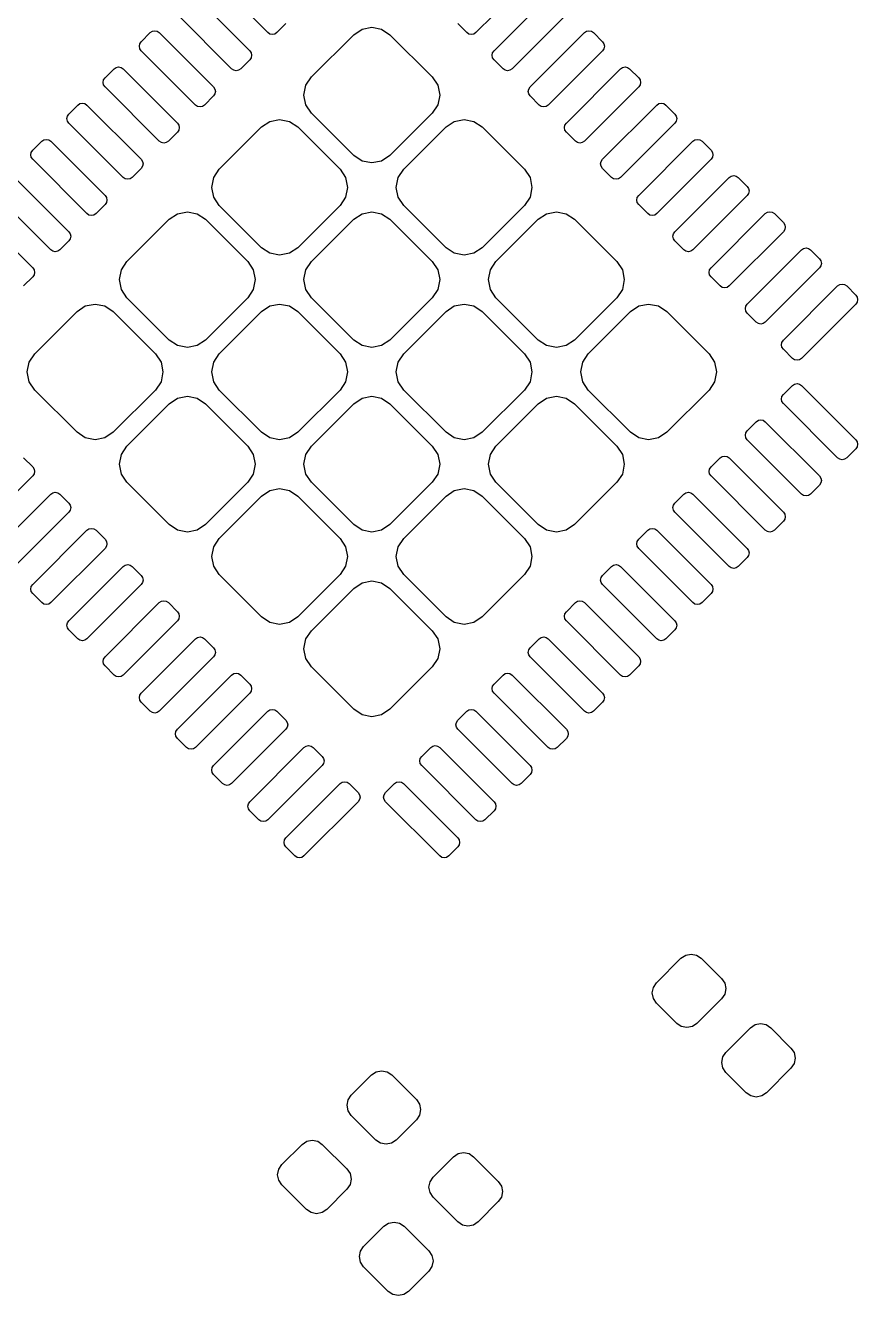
# Model space of a CAD drawing. Extents: x -21 to 350, y -103 to 34.
# Drawn here: x 256.04 to 264.17, y 14.5 to 26.91 of the extents above; entities that cross this region are included whole.
import ezdxf

# ---------------------------------------------------------------- set-up
doc = ezdxf.new("R2010")
doc.units = 0
doc.layers.add('BLACK', color=7, linetype='CONTINUOUS')

msp = doc.modelspace()

# ---------------------------------------------------------------- linework, layer by layer
at = {"layer": 'BLACK', "linetype": 'CONTINUOUS'}
for p, q in [((258.406, 26.8396), (257.876, 27.3699)), ((260.969, 27.3699), (260.439, 26.8396)), ((257.699, 27.1931), (258.229, 26.6628)), ((260.616, 26.6628), (261.146, 27.1931)), ((258.052, 26.486), (257.522, 27.0163)), ((258.583, 26.928), (258.494, 26.8396)), ((260.35, 26.8396), (260.262, 26.928)), ((261.323, 27.0163), (260.792, 26.486)), ((257.168, 26.7512), (257.257, 26.8396)), ((257.257, 26.8396), (257.277, 26.8531)), ((257.277, 26.8531), (257.301, 26.8579)), ((257.301, 26.8579), (257.325, 26.8531)), ((257.325, 26.8531), (257.345, 26.8396)), ((257.345, 26.8396), (257.876, 26.3092)), ((258.426, 26.826), (258.406, 26.8396)), ((258.45, 26.8213), (258.426, 26.826)), ((258.474, 26.826), (258.45, 26.8213)), ((258.494, 26.8396), (258.474, 26.826)), ((258.832, 26.4065), (259.246, 26.8197)), ((259.246, 26.8197), (259.327, 26.8739)), ((259.327, 26.8739), (259.422, 26.8929)), ((259.422, 26.8929), (259.518, 26.8739)), ((259.518, 26.8739), (259.599, 26.8197)), ((259.599, 26.8197), (260.012, 26.4065)), ((260.371, 26.826), (260.35, 26.8396)), ((260.395, 26.8213), (260.371, 26.826)), ((260.419, 26.826), (260.395, 26.8213)), ((260.439, 26.8396), (260.419, 26.826)), ((260.969, 26.3092), (261.499, 26.8396)), ((261.499, 26.8396), (261.52, 26.8531)), ((261.52, 26.8531), (261.544, 26.8579)), ((261.544, 26.8579), (261.568, 26.8531)), ((261.568, 26.8531), (261.588, 26.8396)), ((261.588, 26.8396), (261.676, 26.7512)), ((257.15, 26.707), (257.155, 26.7309)), ((257.155, 26.6831), (257.15, 26.707)), ((257.155, 26.7309), (257.168, 26.7512)), ((257.168, 26.6628), (257.155, 26.6831)), ((261.676, 26.7512), (261.69, 26.7309)), ((261.69, 26.6831), (261.676, 26.6628)), ((261.69, 26.7309), (261.695, 26.707)), ((261.695, 26.707), (261.69, 26.6831)), ((257.699, 26.1325), (257.168, 26.6628)), ((258.229, 26.5744), (258.141, 26.486)), ((258.229, 26.6628), (258.243, 26.6425)), ((258.243, 26.5947), (258.229, 26.5744)), ((258.243, 26.6425), (258.247, 26.6186)), ((258.247, 26.6186), (258.243, 26.5947)), ((260.597, 26.6186), (260.602, 26.6425)), ((260.602, 26.5947), (260.597, 26.6186)), ((260.602, 26.6425), (260.616, 26.6628)), ((260.616, 26.5744), (260.602, 26.5947)), ((260.704, 26.486), (260.616, 26.5744)), ((261.676, 26.6628), (261.146, 26.1325)), ((256.815, 26.3976), (256.903, 26.486)), ((256.903, 26.486), (256.924, 26.4996)), ((256.924, 26.4996), (256.947, 26.5043)), ((256.947, 26.5043), (256.971, 26.4996)), ((256.971, 26.4996), (256.992, 26.486)), ((256.992, 26.486), (257.522, 25.9557)), ((258.073, 26.4725), (258.052, 26.486)), ((258.097, 26.4677), (258.073, 26.4725)), ((258.12, 26.4725), (258.097, 26.4677)), ((258.141, 26.486), (258.12, 26.4725)), ((260.724, 26.4725), (260.704, 26.486)), ((260.748, 26.4677), (260.724, 26.4725)), ((260.772, 26.4725), (260.748, 26.4677)), ((260.792, 26.486), (260.772, 26.4725)), ((261.323, 25.9557), (261.853, 26.486)), ((261.853, 26.486), (261.873, 26.4996)), ((261.873, 26.4996), (261.897, 26.5043)), ((261.897, 26.5043), (261.921, 26.4996)), ((261.921, 26.4996), (261.941, 26.486)), ((261.941, 26.486), (262.03, 26.3976)), ((256.797, 26.3534), (256.801, 26.3773)), ((256.801, 26.3295), (256.797, 26.3534)), ((256.801, 26.3773), (256.815, 26.3976)), ((256.815, 26.3092), (256.801, 26.3295)), ((257.345, 25.7789), (256.815, 26.3092)), ((257.876, 26.3092), (257.889, 26.289)), ((258.759, 26.2297), (258.778, 26.3254)), ((258.778, 26.3254), (258.832, 26.4065)), ((260.012, 26.4065), (260.067, 26.3254)), ((260.067, 26.3254), (260.086, 26.2297)), ((260.956, 26.289), (260.969, 26.3092)), ((262.03, 26.3092), (261.499, 25.7789)), ((262.03, 26.3976), (262.043, 26.3773)), ((262.043, 26.3295), (262.03, 26.3092)), ((262.043, 26.3773), (262.048, 26.3534)), ((262.048, 26.3534), (262.043, 26.3295)), ((257.876, 26.2208), (257.787, 26.1325)), ((257.889, 26.2411), (257.876, 26.2208)), ((257.889, 26.289), (257.894, 26.265)), ((257.894, 26.265), (257.889, 26.2411)), ((258.778, 26.134), (258.759, 26.2297)), ((260.086, 26.2297), (260.067, 26.134)), ((260.951, 26.265), (260.956, 26.289)), ((260.956, 26.2411), (260.951, 26.265)), ((260.969, 26.2208), (260.956, 26.2411)), ((261.058, 26.1325), (260.969, 26.2208)), ((256.461, 26.0441), (256.55, 26.1325)), ((256.55, 26.1325), (256.57, 26.146)), ((256.57, 26.146), (256.594, 26.1508)), ((256.594, 26.1508), (256.618, 26.146)), ((256.618, 26.146), (256.638, 26.1325)), ((256.638, 26.1325), (257.168, 25.6021)), ((257.719, 26.1189), (257.699, 26.1325)), ((257.743, 26.1142), (257.719, 26.1189)), ((257.767, 26.1189), (257.743, 26.1142)), ((257.787, 26.1325), (257.767, 26.1189)), ((258.832, 26.0529), (258.778, 26.134)), ((260.067, 26.134), (260.012, 26.0529)), ((261.078, 26.1189), (261.058, 26.1325)), ((261.102, 26.1142), (261.078, 26.1189)), ((261.126, 26.1189), (261.102, 26.1142)), ((261.146, 26.1325), (261.126, 26.1189)), ((261.676, 25.6021), (262.207, 26.1325)), ((262.207, 26.1325), (262.227, 26.146)), ((262.227, 26.146), (262.251, 26.1508)), ((262.251, 26.1508), (262.275, 26.146)), ((262.275, 26.146), (262.295, 26.1325)), ((262.295, 26.1325), (262.383, 26.0441)), ((256.443, 25.9999), (256.448, 26.0238)), ((256.448, 25.976), (256.443, 25.9999)), ((256.448, 26.0238), (256.461, 26.0441)), ((256.461, 25.9557), (256.448, 25.976)), ((256.992, 25.4253), (256.461, 25.9557)), ((257.522, 25.9557), (257.536, 25.9354)), ((257.536, 25.9354), (257.54, 25.9115)), ((258.344, 25.9182), (258.425, 25.9723)), ((258.425, 25.9723), (258.521, 25.9914)), ((258.521, 25.9914), (258.616, 25.9723)), ((258.616, 25.9723), (258.698, 25.9182)), ((259.246, 25.6396), (258.832, 26.0529)), ((260.012, 26.0529), (259.599, 25.6396)), ((260.147, 25.9182), (260.228, 25.9723)), ((260.228, 25.9723), (260.324, 25.9914)), ((260.324, 25.9914), (260.42, 25.9723)), ((260.42, 25.9723), (260.501, 25.9182)), ((261.304, 25.9115), (261.309, 25.9354)), ((261.309, 25.9354), (261.323, 25.9557)), ((262.383, 25.9557), (261.853, 25.4253)), ((262.383, 26.0441), (262.397, 26.0238)), ((262.397, 25.976), (262.383, 25.9557)), ((262.397, 26.0238), (262.402, 25.9999)), ((262.402, 25.9999), (262.397, 25.976)), ((257.522, 25.8673), (257.434, 25.7789)), ((257.536, 25.8876), (257.522, 25.8673)), ((257.54, 25.9115), (257.536, 25.8876)), ((257.931, 25.5049), (258.344, 25.9182)), ((258.698, 25.9182), (259.111, 25.5049)), ((259.734, 25.5049), (260.147, 25.9182)), ((260.501, 25.9182), (260.914, 25.5049)), ((261.309, 25.8876), (261.304, 25.9115)), ((261.323, 25.8673), (261.309, 25.8876)), ((261.411, 25.7789), (261.323, 25.8673)), ((256.094, 25.6702), (256.108, 25.6905)), ((256.108, 25.6905), (256.196, 25.7789)), ((256.196, 25.7789), (256.216, 25.7925)), ((256.216, 25.7925), (256.24, 25.7972)), ((256.24, 25.7972), (256.264, 25.7925)), ((256.264, 25.7925), (256.285, 25.7789)), ((256.285, 25.7789), (256.815, 25.2486)), ((257.366, 25.7654), (257.345, 25.7789)), ((257.389, 25.7606), (257.366, 25.7654)), ((257.413, 25.7654), (257.389, 25.7606)), ((257.434, 25.7789), (257.413, 25.7654)), ((261.431, 25.7654), (261.411, 25.7789)), ((261.455, 25.7606), (261.431, 25.7654)), ((261.479, 25.7654), (261.455, 25.7606)), ((261.499, 25.7789), (261.479, 25.7654)), ((262.03, 25.2486), (262.56, 25.7789)), ((262.56, 25.7789), (262.58, 25.7925)), ((262.58, 25.7925), (262.604, 25.7972)), ((262.604, 25.7972), (262.628, 25.7925)), ((262.628, 25.7925), (262.649, 25.7789)), ((262.649, 25.7789), (262.737, 25.6905)), ((262.737, 25.6905), (262.75, 25.6702)), ((256.09, 25.6463), (256.094, 25.6702)), ((256.094, 25.6224), (256.09, 25.6463)), ((256.108, 25.6021), (256.094, 25.6224)), ((256.638, 25.0718), (256.108, 25.6021)), ((257.168, 25.6021), (257.182, 25.5818)), ((257.182, 25.5818), (257.187, 25.5579)), ((259.327, 25.5855), (259.246, 25.6396)), ((259.422, 25.5664), (259.327, 25.5855)), ((259.518, 25.5855), (259.422, 25.5664)), ((259.599, 25.6396), (259.518, 25.5855)), ((261.658, 25.5579), (261.663, 25.5818)), ((261.663, 25.5818), (261.676, 25.6021)), ((262.737, 25.6021), (262.207, 25.0718)), ((262.75, 25.6224), (262.737, 25.6021)), ((262.75, 25.6702), (262.755, 25.6463)), ((262.755, 25.6463), (262.75, 25.6224)), ((257.168, 25.5137), (257.08, 25.4253)), ((257.182, 25.534), (257.168, 25.5137)), ((257.187, 25.5579), (257.182, 25.534)), ((257.877, 25.4238), (257.931, 25.5049)), ((259.111, 25.5049), (259.165, 25.4238)), ((259.68, 25.4238), (259.734, 25.5049)), ((260.914, 25.5049), (260.968, 25.4238)), ((261.663, 25.534), (261.658, 25.5579)), ((261.676, 25.5137), (261.663, 25.534)), ((261.765, 25.4253), (261.676, 25.5137)), ((262.914, 25.4253), (262.934, 25.4389)), ((262.934, 25.4389), (262.958, 25.4437)), ((262.958, 25.4437), (262.982, 25.4389)), ((262.982, 25.4389), (263.002, 25.4253)), ((255.931, 25.4253), (256.461, 24.895)), ((257.012, 25.4118), (256.992, 25.4253)), ((257.036, 25.407), (257.012, 25.4118)), ((257.06, 25.4118), (257.036, 25.407)), ((257.08, 25.4253), (257.06, 25.4118)), ((257.858, 25.3281), (257.877, 25.4238)), ((257.877, 25.2325), (257.858, 25.3281)), ((259.165, 25.4238), (259.184, 25.3281)), ((259.184, 25.3281), (259.165, 25.2325)), ((259.661, 25.3281), (259.68, 25.4238)), ((259.68, 25.2325), (259.661, 25.3281)), ((260.968, 25.4238), (260.987, 25.3281)), ((260.987, 25.3281), (260.968, 25.2325)), ((261.785, 25.4118), (261.765, 25.4253)), ((261.809, 25.407), (261.785, 25.4118)), ((261.833, 25.4118), (261.809, 25.407)), ((261.853, 25.4253), (261.833, 25.4118)), ((262.383, 24.895), (262.914, 25.4253)), ((263.002, 25.4253), (263.09, 25.337)), ((263.09, 25.337), (263.104, 25.3167)), ((263.104, 25.3167), (263.109, 25.2928)), ((256.285, 24.7182), (255.754, 25.2486)), ((256.815, 25.2486), (256.828, 25.2283)), ((256.828, 25.2283), (256.833, 25.2044)), ((256.833, 25.2044), (256.828, 25.1805)), ((257.931, 25.1513), (257.877, 25.2325)), ((259.165, 25.2325), (259.111, 25.1513)), ((259.734, 25.1513), (259.68, 25.2325)), ((260.968, 25.2325), (260.914, 25.1513)), ((262.012, 25.2044), (262.016, 25.2283)), ((262.016, 25.1805), (262.012, 25.2044)), ((262.016, 25.2283), (262.03, 25.2486)), ((263.09, 25.2486), (262.56, 24.7182)), ((263.104, 25.2689), (263.09, 25.2486)), ((263.109, 25.2928), (263.104, 25.2689)), ((255.577, 25.0718), (256.108, 24.5415)), ((256.658, 25.0582), (256.638, 25.0718)), ((256.727, 25.0718), (256.706, 25.0582)), ((256.815, 25.1602), (256.727, 25.0718)), ((256.828, 25.1805), (256.815, 25.1602)), ((257.442, 25.0166), (257.524, 25.0708)), ((257.524, 25.0708), (257.619, 25.0898)), ((257.619, 25.0898), (257.715, 25.0708)), ((257.715, 25.0708), (257.796, 25.0166)), ((258.344, 24.7381), (257.931, 25.1513)), ((259.111, 25.1513), (258.698, 24.7381)), ((259.246, 25.0166), (259.327, 25.0708)), ((259.327, 25.0708), (259.422, 25.0898)), ((259.422, 25.0898), (259.518, 25.0708)), ((259.518, 25.0708), (259.599, 25.0166)), ((260.147, 24.7381), (259.734, 25.1513)), ((260.914, 25.1513), (260.501, 24.7381)), ((261.049, 25.0166), (261.13, 25.0708)), ((261.13, 25.0708), (261.225, 25.0898)), ((261.225, 25.0898), (261.321, 25.0708)), ((261.321, 25.0708), (261.402, 25.0166)), ((262.03, 25.1602), (262.016, 25.1805)), ((262.118, 25.0718), (262.03, 25.1602)), ((262.138, 25.0582), (262.118, 25.0718)), ((262.207, 25.0718), (262.186, 25.0582)), ((262.737, 24.5415), (263.267, 25.0718)), ((263.267, 25.0718), (263.288, 25.0853)), ((263.288, 25.0853), (263.311, 25.0901)), ((263.311, 25.0901), (263.335, 25.0853)), ((263.335, 25.0853), (263.356, 25.0718)), ((263.356, 25.0718), (263.444, 24.9834)), ((256.682, 25.0535), (256.658, 25.0582)), ((256.706, 25.0582), (256.682, 25.0535)), ((257.029, 24.6033), (257.442, 25.0166)), ((257.796, 25.0166), (258.209, 24.6033)), ((258.832, 24.6033), (259.246, 25.0166)), ((259.599, 25.0166), (260.012, 24.6033)), ((260.635, 24.6033), (261.049, 25.0166)), ((261.402, 25.0166), (261.816, 24.6033)), ((262.162, 25.0535), (262.138, 25.0582)), ((262.186, 25.0582), (262.162, 25.0535)), ((263.444, 24.9834), (263.458, 24.9631)), ((263.458, 24.9631), (263.462, 24.9392)), ((256.461, 24.895), (256.475, 24.8747)), ((256.475, 24.8269), (256.461, 24.8066)), ((256.475, 24.8747), (256.48, 24.8508)), ((256.48, 24.8508), (256.475, 24.8269)), ((262.365, 24.8508), (262.37, 24.8747)), ((262.37, 24.8269), (262.365, 24.8508)), ((262.37, 24.8747), (262.383, 24.895)), ((262.383, 24.8066), (262.37, 24.8269)), ((263.444, 24.895), (262.914, 24.3647)), ((263.458, 24.9153), (263.444, 24.895)), ((263.462, 24.9392), (263.458, 24.9153)), ((256.305, 24.7047), (256.285, 24.7182)), ((256.329, 24.6999), (256.305, 24.7047)), ((256.353, 24.7047), (256.329, 24.6999)), ((256.373, 24.7182), (256.353, 24.7047)), ((256.461, 24.8066), (256.373, 24.7182)), ((258.425, 24.6839), (258.344, 24.7381)), ((258.698, 24.7381), (258.616, 24.6839)), ((260.228, 24.6839), (260.147, 24.7381)), ((260.501, 24.7381), (260.42, 24.6839)), ((262.472, 24.7182), (262.383, 24.8066)), ((262.492, 24.7047), (262.472, 24.7182)), ((262.516, 24.6999), (262.492, 24.7047)), ((262.54, 24.7047), (262.516, 24.6999)), ((262.56, 24.7182), (262.54, 24.7047)), ((263.09, 24.1879), (263.621, 24.7182)), ((263.621, 24.7182), (263.641, 24.7318)), ((263.641, 24.7318), (263.665, 24.7365)), ((263.665, 24.7365), (263.689, 24.7318)), ((263.689, 24.7318), (263.709, 24.7182)), ((263.709, 24.7182), (263.798, 24.6299)), ((256.975, 24.5222), (257.029, 24.6033)), ((258.209, 24.6033), (258.263, 24.5222)), ((258.521, 24.6649), (258.425, 24.6839)), ((258.616, 24.6839), (258.521, 24.6649)), ((258.778, 24.5222), (258.832, 24.6033)), ((260.012, 24.6033), (260.067, 24.5222)), ((260.324, 24.6649), (260.228, 24.6839)), ((260.42, 24.6839), (260.324, 24.6649)), ((260.581, 24.5222), (260.635, 24.6033)), ((261.816, 24.6033), (261.87, 24.5222)), ((263.798, 24.6299), (263.811, 24.6096)), ((263.811, 24.6096), (263.816, 24.5857)), ((263.816, 24.5857), (263.811, 24.5617)), ((256.108, 24.4531), (256.019, 24.3647)), ((256.108, 24.5415), (256.121, 24.5212)), ((256.121, 24.4734), (256.108, 24.4531)), ((256.121, 24.5212), (256.126, 24.4973)), ((256.126, 24.4973), (256.121, 24.4734)), ((256.956, 24.4266), (256.975, 24.5222)), ((258.263, 24.5222), (258.283, 24.4266)), ((258.759, 24.4266), (258.778, 24.5222)), ((260.067, 24.5222), (260.086, 24.4266)), ((260.562, 24.4266), (260.581, 24.5222)), ((261.87, 24.5222), (261.889, 24.4266)), ((262.719, 24.4973), (262.723, 24.5212)), ((262.723, 24.4734), (262.719, 24.4973)), ((262.723, 24.5212), (262.737, 24.5415)), ((262.737, 24.4531), (262.723, 24.4734)), ((262.825, 24.3647), (262.737, 24.4531)), ((263.798, 24.5415), (263.267, 24.0111)), ((263.811, 24.5617), (263.798, 24.5415)), ((256.975, 24.3309), (256.956, 24.4266)), ((257.029, 24.2498), (256.975, 24.3309)), ((258.263, 24.3309), (258.209, 24.2498)), ((258.283, 24.4266), (258.263, 24.3309)), ((258.778, 24.3309), (258.759, 24.4266)), ((258.832, 24.2498), (258.778, 24.3309)), ((260.067, 24.3309), (260.012, 24.2498)), ((260.086, 24.4266), (260.067, 24.3309)), ((260.581, 24.3309), (260.562, 24.4266)), ((260.635, 24.2498), (260.581, 24.3309)), ((261.87, 24.3309), (261.816, 24.2498)), ((261.889, 24.4266), (261.87, 24.3309)), ((262.846, 24.3511), (262.825, 24.3647)), ((262.87, 24.3464), (262.846, 24.3511)), ((262.893, 24.3511), (262.87, 24.3464)), ((262.914, 24.3647), (262.893, 24.3511)), ((263.444, 23.8344), (263.974, 24.3647)), ((263.974, 24.3647), (263.995, 24.3782)), ((263.995, 24.3782), (264.019, 24.383)), ((264.019, 24.383), (264.042, 24.3782)), ((264.042, 24.3782), (264.063, 24.3647)), ((264.063, 24.3647), (264.151, 24.2763)), ((257.442, 23.8365), (257.029, 24.2498)), ((258.209, 24.2498), (257.796, 23.8365)), ((259.246, 23.8365), (258.832, 24.2498)), ((260.012, 24.2498), (259.599, 23.8365)), ((261.049, 23.8365), (260.635, 24.2498)), ((261.816, 24.2498), (261.402, 23.8365)), ((264.151, 24.2763), (264.165, 24.256)), ((264.165, 24.2082), (264.151, 24.1879)), ((264.165, 24.256), (264.169, 24.2321)), ((264.169, 24.2321), (264.165, 24.2082)), ((256.128, 23.7018), (256.541, 24.115)), ((256.541, 24.115), (256.622, 24.1692)), ((256.622, 24.1692), (256.718, 24.1883)), ((256.718, 24.1883), (256.813, 24.1692)), ((256.813, 24.1692), (256.894, 24.115)), ((256.894, 24.115), (257.308, 23.7018)), ((257.931, 23.7018), (258.344, 24.115)), ((258.344, 24.115), (258.425, 24.1692)), ((258.425, 24.1692), (258.521, 24.1883)), ((258.521, 24.1883), (258.616, 24.1692)), ((258.616, 24.1692), (258.698, 24.115)), ((258.698, 24.115), (259.111, 23.7018)), ((259.734, 23.7018), (260.147, 24.115)), ((260.147, 24.115), (260.228, 24.1692)), ((260.228, 24.1692), (260.324, 24.1883)), ((260.324, 24.1883), (260.42, 24.1692)), ((260.42, 24.1692), (260.501, 24.115)), ((260.501, 24.115), (260.914, 23.7018)), ((261.537, 23.7018), (261.95, 24.115)), ((261.95, 24.115), (262.031, 24.1692)), ((262.031, 24.1692), (262.127, 24.1883)), ((262.127, 24.1883), (262.223, 24.1692)), ((262.223, 24.1692), (262.304, 24.115)), ((262.304, 24.115), (262.717, 23.7018)), ((263.072, 24.1437), (263.077, 24.1676)), ((263.077, 24.1198), (263.072, 24.1437)), ((263.077, 24.1676), (263.09, 24.1879)), ((263.09, 24.0995), (263.077, 24.1198)), ((263.179, 24.0111), (263.09, 24.0995)), ((264.151, 24.1879), (263.621, 23.6576)), ((263.199, 23.9976), (263.179, 24.0111)), ((263.223, 23.9928), (263.199, 23.9976)), ((263.247, 23.9976), (263.223, 23.9928)), ((263.267, 24.0111), (263.247, 23.9976)), ((257.524, 23.7823), (257.442, 23.8365)), ((257.796, 23.8365), (257.715, 23.7823)), ((259.327, 23.7823), (259.246, 23.8365)), ((259.599, 23.8365), (259.518, 23.7823)), ((261.13, 23.7823), (261.049, 23.8365)), ((261.402, 23.8365), (261.321, 23.7823)), ((263.43, 23.8141), (263.444, 23.8344)), ((256.073, 23.6207), (256.128, 23.7018)), ((257.308, 23.7018), (257.362, 23.6207)), ((257.619, 23.7633), (257.524, 23.7823)), ((257.715, 23.7823), (257.619, 23.7633)), ((257.877, 23.6207), (257.931, 23.7018)), ((259.111, 23.7018), (259.165, 23.6207)), ((259.422, 23.7633), (259.327, 23.7823)), ((259.518, 23.7823), (259.422, 23.7633)), ((259.68, 23.6207), (259.734, 23.7018)), ((260.914, 23.7018), (260.968, 23.6207)), ((261.225, 23.7633), (261.13, 23.7823)), ((261.321, 23.7823), (261.225, 23.7633)), ((261.483, 23.6207), (261.537, 23.7018)), ((262.717, 23.7018), (262.771, 23.6207)), ((263.426, 23.7902), (263.43, 23.8141)), ((263.43, 23.7662), (263.426, 23.7902)), ((263.444, 23.746), (263.43, 23.7662)), ((263.532, 23.6576), (263.444, 23.746)), ((256.054, 23.525), (256.073, 23.6207)), ((257.362, 23.6207), (257.381, 23.525)), ((257.858, 23.525), (257.877, 23.6207)), ((259.165, 23.6207), (259.184, 23.525)), ((259.661, 23.525), (259.68, 23.6207)), ((260.968, 23.6207), (260.987, 23.525)), ((261.464, 23.525), (261.483, 23.6207)), ((262.771, 23.6207), (262.79, 23.525)), ((263.553, 23.644), (263.532, 23.6576)), ((263.577, 23.6393), (263.553, 23.644)), ((263.601, 23.644), (263.577, 23.6393)), ((263.621, 23.6576), (263.601, 23.644)), ((256.073, 23.4293), (256.054, 23.525)), ((257.381, 23.525), (257.362, 23.4293)), ((257.877, 23.4293), (257.858, 23.525)), ((259.184, 23.525), (259.165, 23.4293)), ((259.68, 23.4293), (259.661, 23.525)), ((260.987, 23.525), (260.968, 23.4293)), ((261.483, 23.4293), (261.464, 23.525)), ((262.79, 23.525), (262.771, 23.4293)), ((256.128, 23.3482), (256.073, 23.4293)), ((256.541, 22.935), (256.128, 23.3482)), ((257.308, 23.3482), (256.894, 22.935)), ((257.362, 23.4293), (257.308, 23.3482)), ((257.931, 23.3482), (257.877, 23.4293)), ((258.344, 22.935), (257.931, 23.3482)), ((259.111, 23.3482), (258.698, 22.935)), ((259.165, 23.4293), (259.111, 23.3482)), ((259.734, 23.3482), (259.68, 23.4293)), ((260.147, 22.935), (259.734, 23.3482)), ((260.914, 23.3482), (260.501, 22.935)), ((260.968, 23.4293), (260.914, 23.3482)), ((261.537, 23.3482), (261.483, 23.4293)), ((261.95, 22.935), (261.537, 23.3482)), ((262.717, 23.3482), (262.304, 22.935)), ((262.771, 23.4293), (262.717, 23.3482)), ((263.444, 23.304), (263.532, 23.3924)), ((263.532, 23.3924), (263.553, 23.406)), ((263.553, 23.406), (263.577, 23.4107)), ((263.577, 23.4107), (263.601, 23.406)), ((263.601, 23.406), (263.621, 23.3924)), ((263.621, 23.3924), (264.151, 22.8621)), ((257.029, 22.8002), (257.442, 23.2135)), ((257.442, 23.2135), (257.524, 23.2677)), ((257.524, 23.2677), (257.619, 23.2867)), ((257.619, 23.2867), (257.715, 23.2677)), ((257.715, 23.2677), (257.796, 23.2135)), ((257.796, 23.2135), (258.209, 22.8002)), ((258.832, 22.8002), (259.246, 23.2135)), ((259.246, 23.2135), (259.327, 23.2677)), ((259.327, 23.2677), (259.422, 23.2867)), ((259.422, 23.2867), (259.518, 23.2677)), ((259.518, 23.2677), (259.599, 23.2135)), ((259.599, 23.2135), (260.012, 22.8002)), ((260.635, 22.8002), (261.049, 23.2135)), ((261.049, 23.2135), (261.13, 23.2677)), ((261.13, 23.2677), (261.225, 23.2867)), ((261.225, 23.2867), (261.321, 23.2677)), ((261.321, 23.2677), (261.402, 23.2135)), ((261.402, 23.2135), (261.816, 22.8002)), ((263.426, 23.2598), (263.43, 23.2838)), ((263.43, 23.2359), (263.426, 23.2598)), ((263.43, 23.2838), (263.444, 23.304)), ((263.444, 23.2156), (263.43, 23.2359)), ((263.974, 22.6853), (263.444, 23.2156)), ((263.09, 22.9505), (263.179, 23.0389)), ((263.179, 23.0389), (263.199, 23.0524)), ((263.199, 23.0524), (263.223, 23.0572)), ((263.223, 23.0572), (263.247, 23.0524)), ((263.247, 23.0524), (263.267, 23.0389)), ((263.267, 23.0389), (263.798, 22.5085)), ((256.622, 22.8808), (256.541, 22.935)), ((256.718, 22.8617), (256.622, 22.8808)), ((256.813, 22.8808), (256.718, 22.8617)), ((256.894, 22.935), (256.813, 22.8808)), ((258.425, 22.8808), (258.344, 22.935)), ((258.521, 22.8617), (258.425, 22.8808)), ((258.616, 22.8808), (258.521, 22.8617)), ((258.698, 22.935), (258.616, 22.8808)), ((260.228, 22.8808), (260.147, 22.935)), ((260.324, 22.8617), (260.228, 22.8808)), ((260.42, 22.8808), (260.324, 22.8617)), ((260.501, 22.935), (260.42, 22.8808)), ((262.031, 22.8808), (261.95, 22.935)), ((262.127, 22.8617), (262.031, 22.8808)), ((262.223, 22.8808), (262.127, 22.8617)), ((262.304, 22.935), (262.223, 22.8808)), ((263.072, 22.9063), (263.077, 22.9302)), ((263.077, 22.8824), (263.072, 22.9063)), ((263.077, 22.9302), (263.09, 22.9505)), ((263.09, 22.8621), (263.077, 22.8824)), ((263.621, 22.3318), (263.09, 22.8621)), ((264.151, 22.8621), (264.165, 22.8418)), ((264.165, 22.8418), (264.169, 22.8179)), ((256.956, 22.6234), (256.975, 22.7191)), ((256.975, 22.7191), (257.029, 22.8002)), ((258.209, 22.8002), (258.263, 22.7191)), ((258.263, 22.7191), (258.283, 22.6234)), ((258.759, 22.6234), (258.778, 22.7191)), ((258.778, 22.7191), (258.832, 22.8002)), ((260.012, 22.8002), (260.067, 22.7191)), ((260.067, 22.7191), (260.086, 22.6234)), ((260.562, 22.6234), (260.581, 22.7191)), ((260.581, 22.7191), (260.635, 22.8002)), ((261.816, 22.8002), (261.87, 22.7191)), ((261.87, 22.7191), (261.889, 22.6234)), ((264.151, 22.7737), (264.063, 22.6853)), ((264.165, 22.794), (264.151, 22.7737)), ((264.169, 22.8179), (264.165, 22.794)), ((256.019, 22.6853), (256.108, 22.5969)), ((256.108, 22.5969), (256.121, 22.5766)), ((256.975, 22.5278), (256.956, 22.6234)), ((258.283, 22.6234), (258.263, 22.5278)), ((258.778, 22.5278), (258.759, 22.6234)), ((260.086, 22.6234), (260.067, 22.5278)), ((260.581, 22.5278), (260.562, 22.6234)), ((261.889, 22.6234), (261.87, 22.5278)), ((262.723, 22.5766), (262.737, 22.5969)), ((262.737, 22.5969), (262.825, 22.6853)), ((262.825, 22.6853), (262.846, 22.6989)), ((262.846, 22.6989), (262.87, 22.7036)), ((262.87, 22.7036), (262.893, 22.6989)), ((262.893, 22.6989), (262.914, 22.6853)), ((262.914, 22.6853), (263.444, 22.155)), ((263.995, 22.6718), (263.974, 22.6853)), ((264.019, 22.667), (263.995, 22.6718)), ((264.042, 22.6718), (264.019, 22.667)), ((264.063, 22.6853), (264.042, 22.6718)), ((256.108, 22.5085), (255.577, 21.9782)), ((256.121, 22.5288), (256.108, 22.5085)), ((256.121, 22.5766), (256.126, 22.5527)), ((256.126, 22.5527), (256.121, 22.5288)), ((257.029, 22.4467), (256.975, 22.5278)), ((258.263, 22.5278), (258.209, 22.4467)), ((258.832, 22.4467), (258.778, 22.5278)), ((260.067, 22.5278), (260.012, 22.4467)), ((260.635, 22.4467), (260.581, 22.5278)), ((261.87, 22.5278), (261.816, 22.4467)), ((262.719, 22.5527), (262.723, 22.5766)), ((262.723, 22.5288), (262.719, 22.5527)), ((262.737, 22.5085), (262.723, 22.5288)), ((263.267, 21.9782), (262.737, 22.5085)), ((263.798, 22.5085), (263.811, 22.4883)), ((263.811, 22.4883), (263.816, 22.4643)), ((263.816, 22.4643), (263.811, 22.4404)), ((256.285, 22.3318), (256.305, 22.3453)), ((256.305, 22.3453), (256.329, 22.3501)), ((256.329, 22.3501), (256.353, 22.3453)), ((256.353, 22.3453), (256.373, 22.3318)), ((257.442, 22.0334), (257.029, 22.4467)), ((258.209, 22.4467), (257.796, 22.0334)), ((258.344, 22.3119), (258.425, 22.3661)), ((258.425, 22.3661), (258.521, 22.3851)), ((258.521, 22.3851), (258.616, 22.3661)), ((258.616, 22.3661), (258.698, 22.3119)), ((259.246, 22.0334), (258.832, 22.4467)), ((260.012, 22.4467), (259.599, 22.0334)), ((260.147, 22.3119), (260.228, 22.3661)), ((260.228, 22.3661), (260.324, 22.3851)), ((260.324, 22.3851), (260.42, 22.3661)), ((260.42, 22.3661), (260.501, 22.3119)), ((261.049, 22.0334), (260.635, 22.4467)), ((261.816, 22.4467), (261.402, 22.0334)), ((262.472, 22.3318), (262.492, 22.3453)), ((262.492, 22.3453), (262.516, 22.3501)), ((262.516, 22.3501), (262.54, 22.3453)), ((262.54, 22.3453), (262.56, 22.3318)), ((263.798, 22.4201), (263.709, 22.3318)), ((263.811, 22.4404), (263.798, 22.4201)), ((255.754, 21.8014), (256.285, 22.3318)), ((256.373, 22.3318), (256.461, 22.2434)), ((256.461, 22.2434), (256.475, 22.2231)), ((256.475, 22.2231), (256.48, 22.1992)), ((257.931, 21.8987), (258.344, 22.3119)), ((258.698, 22.3119), (259.111, 21.8987)), ((259.734, 21.8987), (260.147, 22.3119)), ((260.501, 22.3119), (260.914, 21.8987)), ((262.365, 22.1992), (262.37, 22.2231)), ((262.37, 22.2231), (262.383, 22.2434)), ((262.383, 22.2434), (262.472, 22.3318)), ((262.56, 22.3318), (263.09, 21.8014)), ((263.641, 22.3182), (263.621, 22.3318)), ((263.665, 22.3135), (263.641, 22.3182)), ((263.689, 22.3182), (263.665, 22.3135)), ((263.709, 22.3318), (263.689, 22.3182)), ((256.461, 22.155), (255.931, 21.6247)), ((256.475, 22.1753), (256.461, 22.155)), ((256.48, 22.1992), (256.475, 22.1753)), ((262.37, 22.1753), (262.365, 22.1992)), ((262.383, 22.155), (262.37, 22.1753)), ((262.914, 21.6247), (262.383, 22.155)), ((263.444, 22.155), (263.458, 22.1347)), ((263.458, 22.1347), (263.462, 22.1108)), ((263.462, 22.1108), (263.458, 22.0869)), ((256.108, 21.4479), (256.638, 21.9782)), ((256.638, 21.9782), (256.658, 21.9918)), ((256.658, 21.9918), (256.682, 21.9965)), ((256.682, 21.9965), (256.706, 21.9918)), ((256.706, 21.9918), (256.727, 21.9782)), ((256.727, 21.9782), (256.815, 21.8898)), ((257.524, 21.9792), (257.442, 22.0334)), ((257.619, 21.9602), (257.524, 21.9792)), ((257.715, 21.9792), (257.619, 21.9602)), ((257.796, 22.0334), (257.715, 21.9792)), ((259.327, 21.9792), (259.246, 22.0334)), ((259.422, 21.9602), (259.327, 21.9792)), ((259.518, 21.9792), (259.422, 21.9602)), ((259.599, 22.0334), (259.518, 21.9792)), ((261.13, 21.9792), (261.049, 22.0334)), ((261.225, 21.9602), (261.13, 21.9792)), ((261.321, 21.9792), (261.225, 21.9602)), ((261.402, 22.0334), (261.321, 21.9792)), ((262.03, 21.8898), (262.118, 21.9782)), ((262.118, 21.9782), (262.138, 21.9918)), ((262.138, 21.9918), (262.162, 21.9965)), ((262.162, 21.9965), (262.186, 21.9918)), ((262.186, 21.9918), (262.207, 21.9782)), ((262.207, 21.9782), (262.737, 21.4479)), ((263.288, 21.9647), (263.267, 21.9782)), ((263.311, 21.9599), (263.288, 21.9647)), ((263.335, 21.9647), (263.311, 21.9599)), ((263.356, 21.9782), (263.335, 21.9647)), ((263.444, 22.0666), (263.356, 21.9782)), ((263.458, 22.0869), (263.444, 22.0666)), ((256.815, 21.8898), (256.828, 21.8695)), ((256.828, 21.8695), (256.833, 21.8456)), ((256.833, 21.8456), (256.828, 21.8217)), ((257.877, 21.8175), (257.931, 21.8987)), ((259.111, 21.8987), (259.165, 21.8175)), ((259.68, 21.8175), (259.734, 21.8987)), ((260.914, 21.8987), (260.968, 21.8175)), ((262.012, 21.8456), (262.016, 21.8695)), ((262.016, 21.8217), (262.012, 21.8456)), ((262.016, 21.8695), (262.03, 21.8898)), ((256.815, 21.8014), (256.285, 21.2711)), ((256.828, 21.8217), (256.815, 21.8014)), ((257.858, 21.7219), (257.877, 21.8175)), ((257.877, 21.6262), (257.858, 21.7219)), ((259.165, 21.8175), (259.184, 21.7219)), ((259.184, 21.7219), (259.165, 21.6262)), ((259.661, 21.7219), (259.68, 21.8175)), ((259.68, 21.6262), (259.661, 21.7219)), ((260.968, 21.8175), (260.987, 21.7219)), ((260.987, 21.7219), (260.968, 21.6262)), ((262.03, 21.8014), (262.016, 21.8217)), ((262.56, 21.2711), (262.03, 21.8014)), ((263.09, 21.8014), (263.104, 21.7812)), ((263.104, 21.7333), (263.09, 21.713)), ((263.104, 21.7812), (263.109, 21.7572)), ((263.109, 21.7572), (263.104, 21.7333)), ((256.461, 21.0943), (256.992, 21.6246)), ((256.992, 21.6246), (257.012, 21.6382)), ((257.012, 21.6382), (257.036, 21.643)), ((257.036, 21.643), (257.06, 21.6382)), ((257.06, 21.6382), (257.08, 21.6246)), ((257.08, 21.6246), (257.168, 21.5363)), ((257.931, 21.5451), (257.877, 21.6262)), ((259.165, 21.6262), (259.111, 21.5451)), ((259.734, 21.5451), (259.68, 21.6262)), ((260.968, 21.6262), (260.914, 21.5451)), ((261.676, 21.5363), (261.765, 21.6246)), ((261.765, 21.6246), (261.785, 21.6382)), ((261.785, 21.6382), (261.809, 21.643)), ((261.809, 21.643), (261.833, 21.6382)), ((261.833, 21.6382), (261.853, 21.6246)), ((261.853, 21.6246), (262.383, 21.0943)), ((262.934, 21.6111), (262.914, 21.6247)), ((262.958, 21.6063), (262.934, 21.6111)), ((262.982, 21.6111), (262.958, 21.6063)), ((263.002, 21.6247), (262.982, 21.6111)), ((263.09, 21.713), (263.002, 21.6247)), ((257.168, 21.5363), (257.182, 21.516)), ((257.182, 21.4682), (257.168, 21.4479)), ((257.182, 21.516), (257.187, 21.4921)), ((257.187, 21.4921), (257.182, 21.4682)), ((258.344, 21.1318), (257.931, 21.5451)), ((259.111, 21.5451), (258.698, 21.1318)), ((259.327, 21.4645), (259.422, 21.4836)), ((259.422, 21.4836), (259.518, 21.4645)), ((260.147, 21.1318), (259.734, 21.5451)), ((260.914, 21.5451), (260.501, 21.1318)), ((261.658, 21.4921), (261.663, 21.516)), ((261.663, 21.4682), (261.658, 21.4921)), ((261.663, 21.516), (261.676, 21.5363)), ((261.676, 21.4479), (261.663, 21.4682)), ((256.09, 21.4037), (256.094, 21.4276)), ((256.094, 21.3798), (256.09, 21.4037)), ((256.094, 21.4276), (256.108, 21.4479)), ((256.108, 21.3595), (256.094, 21.3798)), ((256.196, 21.2711), (256.108, 21.3595)), ((257.168, 21.4479), (256.638, 20.9175)), ((258.832, 20.9971), (259.246, 21.4104)), ((259.246, 21.4104), (259.327, 21.4645)), ((259.518, 21.4645), (259.599, 21.4104)), ((259.599, 21.4104), (260.012, 20.9971)), ((262.207, 20.9175), (261.676, 21.4479)), ((262.737, 21.3595), (262.649, 21.2711)), ((262.737, 21.4479), (262.75, 21.4276)), ((262.75, 21.3798), (262.737, 21.3595)), ((262.75, 21.4276), (262.755, 21.4037)), ((262.755, 21.4037), (262.75, 21.3798)), ((256.216, 21.2575), (256.196, 21.2711)), ((256.24, 21.2528), (256.216, 21.2575)), ((256.264, 21.2575), (256.24, 21.2528)), ((256.285, 21.2711), (256.264, 21.2575)), ((256.815, 20.7408), (257.345, 21.2711)), ((257.345, 21.2711), (257.366, 21.2846)), ((257.366, 21.2846), (257.389, 21.2894)), ((257.389, 21.2894), (257.413, 21.2846)), ((257.413, 21.2846), (257.434, 21.2711)), ((257.434, 21.2711), (257.522, 21.1827)), ((261.323, 21.1827), (261.411, 21.2711)), ((261.411, 21.2711), (261.431, 21.2846)), ((261.431, 21.2846), (261.455, 21.2894)), ((261.455, 21.2894), (261.479, 21.2846)), ((261.479, 21.2846), (261.499, 21.2711)), ((261.499, 21.2711), (262.03, 20.7408)), ((262.58, 21.2575), (262.56, 21.2711)), ((262.604, 21.2528), (262.58, 21.2575)), ((262.628, 21.2575), (262.604, 21.2528)), ((262.649, 21.2711), (262.628, 21.2575)), ((257.522, 21.1827), (257.536, 21.1624)), ((257.536, 21.1146), (257.522, 21.0943)), ((257.536, 21.1624), (257.54, 21.1385)), ((257.54, 21.1385), (257.536, 21.1146)), ((258.425, 21.0777), (258.344, 21.1318)), ((258.698, 21.1318), (258.616, 21.0777)), ((260.228, 21.0777), (260.147, 21.1318)), ((260.501, 21.1318), (260.42, 21.0777)), ((261.304, 21.1385), (261.309, 21.1624)), ((261.309, 21.1146), (261.304, 21.1385)), ((261.309, 21.1624), (261.323, 21.1827)), ((261.323, 21.0943), (261.309, 21.1146)), ((256.443, 21.0501), (256.448, 21.074)), ((256.448, 21.0262), (256.443, 21.0501)), ((256.448, 21.074), (256.461, 21.0943)), ((256.461, 21.0059), (256.448, 21.0262)), ((256.55, 20.9175), (256.461, 21.0059)), ((257.522, 21.0943), (256.992, 20.564)), ((258.521, 21.0586), (258.425, 21.0777)), ((258.616, 21.0777), (258.521, 21.0586)), ((258.778, 20.916), (258.832, 20.9971)), ((260.012, 20.9971), (260.067, 20.916)), ((260.324, 21.0586), (260.228, 21.0777)), ((260.42, 21.0777), (260.324, 21.0586)), ((261.853, 20.564), (261.323, 21.0943)), ((262.383, 21.0059), (262.295, 20.9175)), ((262.383, 21.0943), (262.397, 21.074)), ((262.397, 21.0262), (262.383, 21.0059)), ((262.397, 21.074), (262.402, 21.0501)), ((262.402, 21.0501), (262.397, 21.0262)), ((256.57, 20.904), (256.55, 20.9175)), ((256.594, 20.8992), (256.57, 20.904)), ((256.618, 20.904), (256.594, 20.8992)), ((256.638, 20.9175), (256.618, 20.904)), ((257.168, 20.3872), (257.699, 20.9175)), ((257.699, 20.9175), (257.719, 20.9311)), ((257.719, 20.9311), (257.743, 20.9358)), ((257.743, 20.9358), (257.767, 20.9311)), ((257.767, 20.9311), (257.787, 20.9175)), ((257.787, 20.9175), (257.876, 20.8292)), ((258.759, 20.8203), (258.778, 20.916)), ((260.067, 20.916), (260.086, 20.8203)), ((260.969, 20.8292), (261.058, 20.9175)), ((261.058, 20.9175), (261.078, 20.9311)), ((261.078, 20.9311), (261.102, 20.9358)), ((261.102, 20.9358), (261.126, 20.9311)), ((261.126, 20.9311), (261.146, 20.9175)), ((261.146, 20.9175), (261.676, 20.3872)), ((262.227, 20.904), (262.207, 20.9175)), ((262.251, 20.8992), (262.227, 20.904)), ((262.275, 20.904), (262.251, 20.8992)), ((262.295, 20.9175), (262.275, 20.904)), ((256.801, 20.7205), (256.815, 20.7408)), ((257.876, 20.7408), (257.345, 20.2104)), ((257.876, 20.8292), (257.889, 20.8089)), ((257.889, 20.761), (257.876, 20.7408)), ((257.889, 20.8089), (257.894, 20.785)), ((257.894, 20.785), (257.889, 20.761)), ((258.778, 20.7246), (258.759, 20.8203)), ((258.832, 20.6435), (258.778, 20.7246)), ((260.067, 20.7246), (260.012, 20.6435)), ((260.086, 20.8203), (260.067, 20.7246)), ((260.951, 20.785), (260.956, 20.8089)), ((260.956, 20.761), (260.951, 20.785)), ((260.956, 20.8089), (260.969, 20.8292)), ((260.969, 20.7408), (260.956, 20.761)), ((261.499, 20.2104), (260.969, 20.7408)), ((262.03, 20.7408), (262.043, 20.7205)), ((256.797, 20.6966), (256.801, 20.7205)), ((256.801, 20.6727), (256.797, 20.6966)), ((256.815, 20.6524), (256.801, 20.6727)), ((256.903, 20.564), (256.815, 20.6524)), ((259.246, 20.2303), (258.832, 20.6435)), ((260.012, 20.6435), (259.599, 20.2303)), ((262.03, 20.6524), (261.941, 20.564)), ((262.043, 20.6727), (262.03, 20.6524)), ((262.043, 20.7205), (262.048, 20.6966)), ((262.048, 20.6966), (262.043, 20.6727)), ((256.924, 20.5504), (256.903, 20.564)), ((256.947, 20.5457), (256.924, 20.5504)), ((256.971, 20.5504), (256.947, 20.5457)), ((256.992, 20.564), (256.971, 20.5504)), ((257.522, 20.0337), (258.052, 20.564)), ((258.052, 20.564), (258.073, 20.5775)), ((258.073, 20.5775), (258.097, 20.5823)), ((258.097, 20.5823), (258.12, 20.5775)), ((258.12, 20.5775), (258.141, 20.564)), ((258.141, 20.564), (258.229, 20.4756)), ((258.229, 20.4756), (258.243, 20.4553)), ((260.602, 20.4553), (260.616, 20.4756)), ((260.616, 20.4756), (260.704, 20.564)), ((260.704, 20.564), (260.724, 20.5775)), ((260.724, 20.5775), (260.748, 20.5823)), ((260.748, 20.5823), (260.772, 20.5775)), ((260.772, 20.5775), (260.792, 20.564)), ((260.792, 20.564), (261.323, 20.0337)), ((261.873, 20.5504), (261.853, 20.564)), ((261.897, 20.5457), (261.873, 20.5504)), ((261.921, 20.5504), (261.897, 20.5457)), ((261.941, 20.564), (261.921, 20.5504)), ((257.15, 20.343), (257.155, 20.3669)), ((257.155, 20.3669), (257.168, 20.3872)), ((258.229, 20.3872), (257.699, 19.8569)), ((258.243, 20.4075), (258.229, 20.3872)), ((258.243, 20.4553), (258.247, 20.4314)), ((258.247, 20.4314), (258.243, 20.4075)), ((260.597, 20.4314), (260.602, 20.4553)), ((260.602, 20.4075), (260.597, 20.4314)), ((260.616, 20.3872), (260.602, 20.4075)), ((261.146, 19.8569), (260.616, 20.3872)), ((261.676, 20.3872), (261.69, 20.3669)), ((261.69, 20.3669), (261.695, 20.343)), ((257.155, 20.3191), (257.15, 20.343)), ((257.168, 20.2988), (257.155, 20.3191)), ((257.257, 20.2104), (257.168, 20.2988)), ((258.426, 20.224), (258.45, 20.2287)), ((258.45, 20.2287), (258.474, 20.224)), ((259.327, 20.1761), (259.246, 20.2303)), ((259.599, 20.2303), (259.518, 20.1761)), ((260.371, 20.224), (260.395, 20.2287)), ((260.395, 20.2287), (260.419, 20.224)), ((261.676, 20.2988), (261.588, 20.2104)), ((261.69, 20.3191), (261.676, 20.2988)), ((261.695, 20.343), (261.69, 20.3191)), ((257.277, 20.1969), (257.257, 20.2104)), ((257.301, 20.1921), (257.277, 20.1969)), ((257.325, 20.1969), (257.301, 20.1921)), ((257.345, 20.2104), (257.325, 20.1969)), ((257.876, 19.6801), (258.406, 20.2104)), ((258.406, 20.2104), (258.426, 20.224)), ((258.474, 20.224), (258.494, 20.2104)), ((258.494, 20.2104), (258.583, 20.122)), ((258.583, 20.122), (258.596, 20.1018)), ((259.422, 20.1571), (259.327, 20.1761)), ((259.518, 20.1761), (259.422, 20.1571)), ((260.249, 20.1018), (260.262, 20.122)), ((260.262, 20.122), (260.35, 20.2104)), ((260.35, 20.2104), (260.371, 20.224)), ((260.419, 20.224), (260.439, 20.2104)), ((260.439, 20.2104), (260.969, 19.6801)), ((261.52, 20.1969), (261.499, 20.2104)), ((261.544, 20.1921), (261.52, 20.1969)), ((261.568, 20.1969), (261.544, 20.1921)), ((261.588, 20.2104), (261.568, 20.1969)), ((257.504, 19.9895), (257.508, 20.0134)), ((257.508, 19.9655), (257.504, 19.9895)), ((257.508, 20.0134), (257.522, 20.0337)), ((258.583, 20.0337), (258.052, 19.5033)), ((258.596, 20.0539), (258.583, 20.0337)), ((258.596, 20.1018), (258.601, 20.0779)), ((258.601, 20.0779), (258.596, 20.0539)), ((260.244, 20.0779), (260.249, 20.1018)), ((260.249, 20.0539), (260.244, 20.0779)), ((260.262, 20.0337), (260.249, 20.0539)), ((260.792, 19.5033), (260.262, 20.0337)), ((261.323, 20.0337), (261.336, 20.0134)), ((261.336, 20.0134), (261.341, 19.9895)), ((261.341, 19.9895), (261.336, 19.9655)), ((257.522, 19.9453), (257.508, 19.9655)), ((257.61, 19.8569), (257.522, 19.9453)), ((257.631, 19.8433), (257.61, 19.8569)), ((257.699, 19.8569), (257.679, 19.8433)), ((258.229, 19.3266), (258.759, 19.8569)), ((258.759, 19.8569), (258.78, 19.8704)), ((258.78, 19.8704), (258.804, 19.8752)), ((258.804, 19.8752), (258.828, 19.8704)), ((258.828, 19.8704), (258.848, 19.8569)), ((258.848, 19.8569), (258.936, 19.7685)), ((259.909, 19.7685), (259.997, 19.8569)), ((259.997, 19.8569), (260.017, 19.8704)), ((260.017, 19.8704), (260.041, 19.8752)), ((260.041, 19.8752), (260.065, 19.8704)), ((260.065, 19.8704), (260.085, 19.8569)), ((260.085, 19.8569), (260.616, 19.3266)), ((261.166, 19.8433), (261.146, 19.8569)), ((261.234, 19.8569), (261.214, 19.8433)), ((261.323, 19.9453), (261.234, 19.8569)), ((261.336, 19.9655), (261.323, 19.9453)), ((257.655, 19.8386), (257.631, 19.8433)), ((257.679, 19.8433), (257.655, 19.8386)), ((258.936, 19.7685), (258.95, 19.7482)), ((258.95, 19.7482), (258.955, 19.7243)), ((259.89, 19.7243), (259.895, 19.7482)), ((259.895, 19.7482), (259.909, 19.7685)), ((261.19, 19.8386), (261.166, 19.8433)), ((261.214, 19.8433), (261.19, 19.8386)), ((257.857, 19.6359), (257.862, 19.6598)), ((257.862, 19.612), (257.857, 19.6359)), ((257.862, 19.6598), (257.876, 19.6801)), ((257.876, 19.5917), (257.862, 19.612)), ((258.936, 19.6801), (258.406, 19.1498)), ((258.95, 19.7004), (258.936, 19.6801)), ((258.955, 19.7243), (258.95, 19.7004)), ((259.895, 19.7004), (259.89, 19.7243)), ((259.909, 19.6801), (259.895, 19.7004)), ((260.439, 19.1498), (259.909, 19.6801)), ((260.969, 19.6801), (260.983, 19.6598)), ((260.983, 19.612), (260.969, 19.5917)), ((260.983, 19.6598), (260.987, 19.6359)), ((260.987, 19.6359), (260.983, 19.612)), ((257.964, 19.5033), (257.876, 19.5917)), ((257.984, 19.4898), (257.964, 19.5033)), ((258.008, 19.485), (257.984, 19.4898)), ((258.032, 19.4898), (258.008, 19.485)), ((258.052, 19.5033), (258.032, 19.4898)), ((258.583, 18.973), (259.113, 19.5033)), ((259.113, 19.5033), (259.133, 19.5169)), ((259.133, 19.5169), (259.157, 19.5216)), ((259.157, 19.5216), (259.181, 19.5169)), ((259.181, 19.5169), (259.201, 19.5033)), ((259.201, 19.5033), (259.29, 19.4149)), ((259.555, 19.4149), (259.643, 19.5033)), ((259.643, 19.5033), (259.664, 19.5169)), ((259.664, 19.5169), (259.688, 19.5216)), ((259.688, 19.5216), (259.711, 19.5169)), ((259.711, 19.5169), (259.732, 19.5033)), ((259.732, 19.5033), (260.262, 18.973)), ((260.813, 19.4898), (260.792, 19.5033)), ((260.837, 19.485), (260.813, 19.4898)), ((260.861, 19.4898), (260.837, 19.485)), ((260.881, 19.5033), (260.861, 19.4898)), ((260.969, 19.5917), (260.881, 19.5033)), ((259.29, 19.4149), (259.303, 19.3947)), ((259.303, 19.3947), (259.308, 19.3707)), ((259.308, 19.3707), (259.303, 19.3468)), ((259.537, 19.3707), (259.541, 19.3947)), ((259.541, 19.3468), (259.537, 19.3707)), ((259.541, 19.3947), (259.555, 19.4149)), ((258.211, 19.2824), (258.216, 19.3063)), ((258.216, 19.2584), (258.211, 19.2824)), ((258.216, 19.3063), (258.229, 19.3266)), ((258.229, 19.2382), (258.216, 19.2584)), ((258.318, 19.1498), (258.229, 19.2382)), ((259.29, 19.3266), (258.759, 18.7962)), ((259.303, 19.3468), (259.29, 19.3266)), ((259.555, 19.3266), (259.541, 19.3468)), ((260.085, 18.7962), (259.555, 19.3266)), ((260.616, 19.2382), (260.527, 19.1498)), ((260.616, 19.3266), (260.629, 19.3063)), ((260.629, 19.2584), (260.616, 19.2382)), ((260.629, 19.3063), (260.634, 19.2824)), ((260.634, 19.2824), (260.629, 19.2584)), ((258.338, 19.1362), (258.318, 19.1498)), ((258.362, 19.1315), (258.338, 19.1362)), ((258.386, 19.1362), (258.362, 19.1315)), ((258.406, 19.1498), (258.386, 19.1362)), ((260.459, 19.1362), (260.439, 19.1498)), ((260.483, 19.1315), (260.459, 19.1362)), ((260.507, 19.1362), (260.483, 19.1315)), ((260.527, 19.1498), (260.507, 19.1362)), ((258.564, 18.9288), (258.569, 18.9527)), ((258.569, 18.9049), (258.564, 18.9288)), ((258.569, 18.9527), (258.583, 18.973)), ((258.583, 18.8846), (258.569, 18.9049)), ((258.671, 18.7962), (258.583, 18.8846)), ((260.262, 18.8846), (260.174, 18.7962)), ((260.262, 18.973), (260.276, 18.9527)), ((260.276, 18.9049), (260.262, 18.8846)), ((260.276, 18.9527), (260.28, 18.9288)), ((260.28, 18.9288), (260.276, 18.9049)), ((258.691, 18.7827), (258.671, 18.7962)), ((258.715, 18.7779), (258.691, 18.7827)), ((258.739, 18.7827), (258.715, 18.7779)), ((258.759, 18.7962), (258.739, 18.7827)), ((260.106, 18.7827), (260.085, 18.7962)), ((260.129, 18.7779), (260.106, 18.7827)), ((260.153, 18.7827), (260.129, 18.7779)), ((260.174, 18.7962), (260.153, 18.7827)), ((262.203, 17.5566), (262.443, 17.797)), ((262.443, 17.797), (262.489, 17.8274)), ((262.489, 17.8274), (262.542, 17.838)), ((262.542, 17.838), (262.596, 17.8274)), ((262.596, 17.8274), (262.641, 17.797)), ((262.641, 17.797), (262.839, 17.599)), ((262.162, 17.4576), (262.173, 17.5112)), ((262.173, 17.5112), (262.203, 17.5566)), ((262.839, 17.599), (262.87, 17.5536)), ((262.87, 17.5536), (262.88, 17.5)), ((262.88, 17.5), (262.87, 17.4465)), ((262.173, 17.404), (262.162, 17.4576)), ((262.203, 17.3586), (262.173, 17.404)), ((262.839, 17.401), (262.599, 17.1606)), ((262.87, 17.4465), (262.839, 17.401)), ((262.401, 17.1606), (262.203, 17.3586)), ((262.446, 17.1303), (262.401, 17.1606)), ((262.5, 17.1196), (262.446, 17.1303)), ((262.554, 17.1303), (262.5, 17.1196)), ((262.599, 17.1606), (262.554, 17.1303)), ((263.122, 17.1182), (263.168, 17.1485)), ((263.168, 17.1485), (263.221, 17.1592)), ((263.221, 17.1592), (263.275, 17.1485)), ((263.275, 17.1485), (263.32, 17.1182)), ((262.882, 16.8778), (263.122, 17.1182)), ((263.32, 17.1182), (263.518, 16.9202)), ((262.851, 16.8324), (262.882, 16.8778)), ((263.518, 16.9202), (263.549, 16.8748)), ((262.841, 16.7788), (262.851, 16.8324)), ((262.851, 16.7252), (262.841, 16.7788)), ((263.549, 16.7676), (263.518, 16.7222)), ((263.549, 16.8748), (263.559, 16.8212)), ((263.559, 16.8212), (263.549, 16.7676)), ((259.221, 16.4596), (259.419, 16.6576)), ((259.419, 16.6576), (259.465, 16.688)), ((259.465, 16.688), (259.518, 16.6986)), ((259.518, 16.6986), (259.572, 16.688)), ((259.572, 16.688), (259.617, 16.6576)), ((259.617, 16.6576), (259.858, 16.4172)), ((262.882, 16.6798), (262.851, 16.7252)), ((263.08, 16.4818), (262.882, 16.6798)), ((263.518, 16.7222), (263.278, 16.4818)), ((259.18, 16.3606), (259.191, 16.4142)), ((259.191, 16.4142), (259.221, 16.4596)), ((259.858, 16.4172), (259.888, 16.3718)), ((263.125, 16.4515), (263.08, 16.4818)), ((263.179, 16.4408), (263.125, 16.4515)), ((263.232, 16.4515), (263.179, 16.4408)), ((263.278, 16.4818), (263.232, 16.4515)), ((259.191, 16.307), (259.18, 16.3606)), ((259.221, 16.2616), (259.191, 16.307)), ((259.462, 16.0212), (259.221, 16.2616)), ((259.888, 16.2646), (259.858, 16.2192)), ((259.888, 16.3718), (259.899, 16.3182)), ((259.899, 16.3182), (259.888, 16.2646)), ((259.858, 16.2192), (259.66, 16.0212)), ((258.74, 15.9788), (258.786, 16.0091)), ((258.786, 16.0091), (258.839, 16.0198)), ((258.839, 16.0198), (258.893, 16.0091)), ((258.893, 16.0091), (258.938, 15.9788)), ((259.507, 15.9909), (259.462, 16.0212)), ((259.66, 16.0212), (259.614, 15.9909)), ((258.542, 15.7808), (258.74, 15.9788)), ((258.938, 15.9788), (259.179, 15.7384)), ((259.561, 15.9802), (259.507, 15.9909)), ((259.614, 15.9909), (259.561, 15.9802)), ((260.219, 15.8576), (260.265, 15.888)), ((260.265, 15.888), (260.318, 15.8986)), ((260.318, 15.8986), (260.372, 15.888)), ((260.372, 15.888), (260.417, 15.8576)), ((258.512, 15.7354), (258.542, 15.7808)), ((260.021, 15.6596), (260.219, 15.8576)), ((260.417, 15.8576), (260.658, 15.6172)), ((258.501, 15.6818), (258.512, 15.7354)), ((258.512, 15.6282), (258.501, 15.6818)), ((259.179, 15.7384), (259.209, 15.693)), ((259.209, 15.693), (259.22, 15.6394)), ((259.22, 15.6394), (259.209, 15.5858)), ((259.991, 15.6142), (260.021, 15.6596)), ((258.542, 15.5828), (258.512, 15.6282)), ((258.783, 15.3424), (258.542, 15.5828)), ((259.179, 15.5404), (258.981, 15.3424)), ((259.209, 15.5858), (259.179, 15.5404)), ((259.98, 15.5606), (259.991, 15.6142)), ((259.991, 15.507), (259.98, 15.5606)), ((260.658, 15.6172), (260.688, 15.5718)), ((260.688, 15.5718), (260.699, 15.5182)), ((260.699, 15.5182), (260.688, 15.4646)), ((260.021, 15.4616), (259.991, 15.507)), ((260.262, 15.2212), (260.021, 15.4616)), ((260.658, 15.4192), (260.46, 15.2212)), ((260.688, 15.4646), (260.658, 15.4192)), ((258.828, 15.312), (258.783, 15.3424)), ((258.882, 15.3014), (258.828, 15.312)), ((258.935, 15.312), (258.882, 15.3014)), ((258.981, 15.3424), (258.935, 15.312)), ((259.342, 14.9808), (259.54, 15.1788)), ((259.54, 15.1788), (259.586, 15.2091)), ((259.586, 15.2091), (259.639, 15.2198)), ((259.639, 15.2198), (259.693, 15.2091)), ((259.693, 15.2091), (259.738, 15.1788)), ((259.738, 15.1788), (259.979, 14.9384)), ((260.307, 15.1909), (260.262, 15.2212)), ((260.361, 15.1802), (260.307, 15.1909)), ((260.414, 15.1909), (260.361, 15.1802)), ((260.46, 15.2212), (260.414, 15.1909)), ((259.301, 14.8818), (259.312, 14.9354)), ((259.312, 14.9354), (259.342, 14.9808)), ((259.979, 14.9384), (260.009, 14.893)), ((260.009, 14.893), (260.02, 14.8394)), ((259.312, 14.8282), (259.301, 14.8818)), ((259.342, 14.7828), (259.312, 14.8282)), ((259.583, 14.5424), (259.342, 14.7828)), ((260.009, 14.7858), (259.979, 14.7404)), ((260.02, 14.8394), (260.009, 14.7858)), ((259.979, 14.7404), (259.781, 14.5424)), ((259.628, 14.512), (259.583, 14.5424)), ((259.781, 14.5424), (259.735, 14.512)), ((259.682, 14.5014), (259.628, 14.512)), ((259.735, 14.512), (259.682, 14.5014))]:
    msp.add_line(p, q, dxfattribs=at)

doc.saveas('drawing.dxf')
